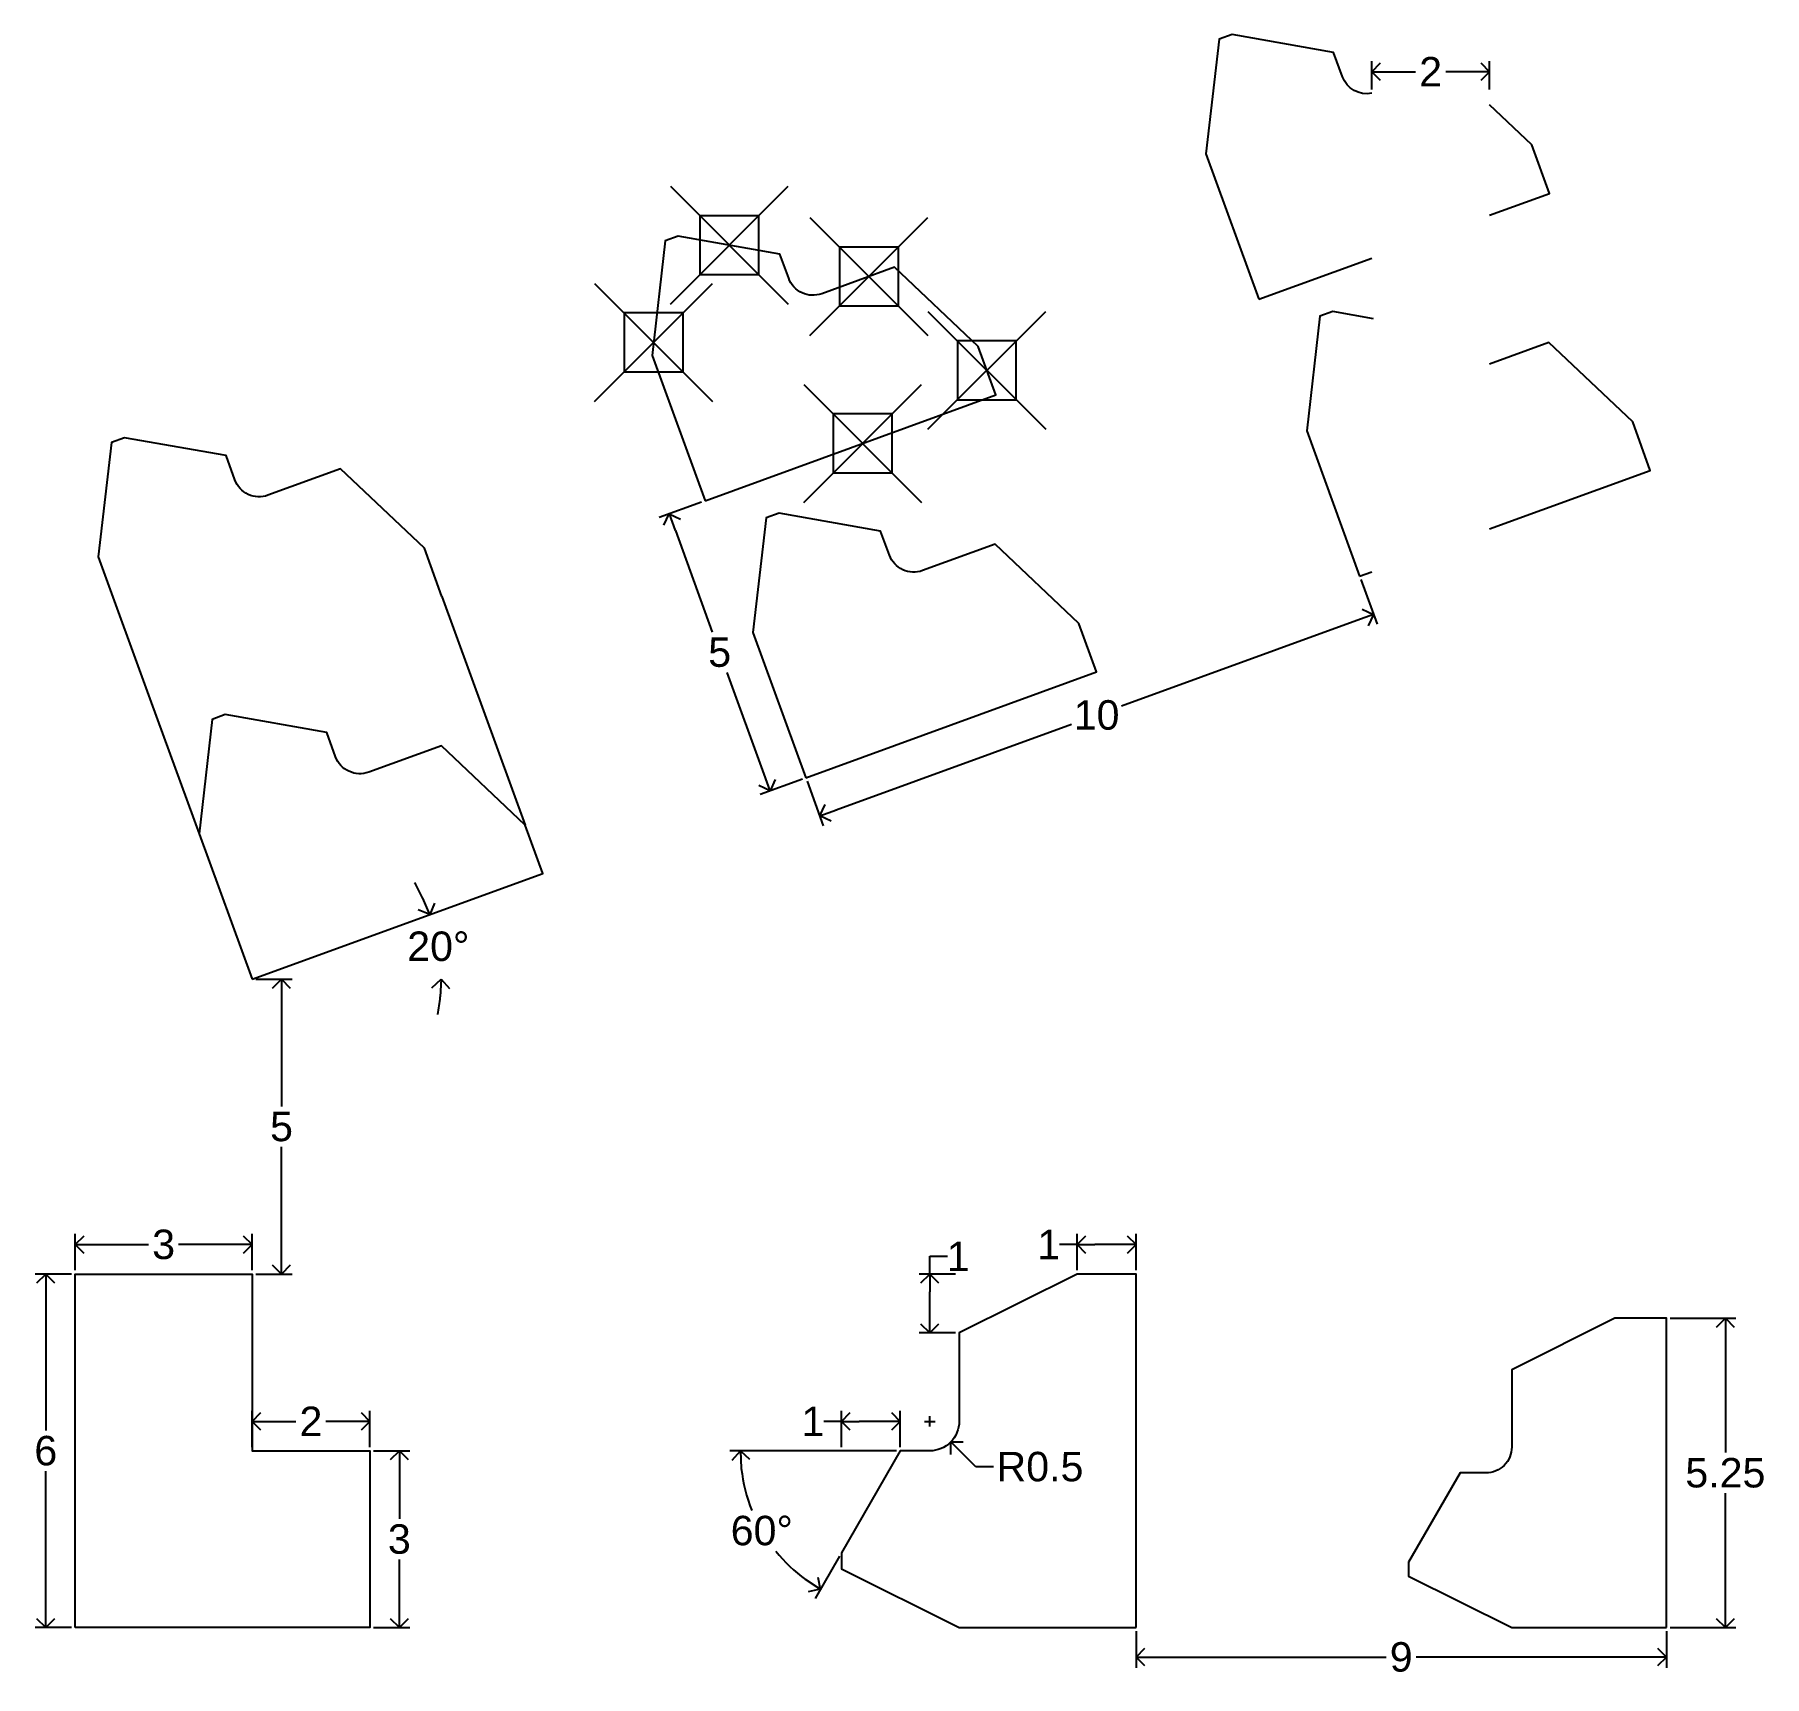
# Model space of a CAD drawing. Header units: millimetres. Extents: x 6450.6 to 6480, y 4700.4 to 4728.2.
import ezdxf

# ---------------------------------------------------------------- set-up
doc = ezdxf.new("R2010")
doc.units = ezdxf.units.MM
doc.header["$PDMODE"] = 67
doc.styles.get("Standard").update_dxf_attribs({"font": 'arial.ttf'})
doc.dimstyles.new('BUN', dxfattribs={"dimtxt": 0.5, "dimasz": 0.3, "dimexe": 0.18, "dimexo": 0.0625, "dimgap": 0.09, "dimtad": 0, "dimtih": 1, "dimtoh": 1, "dimdec": 0, "dimzin": 0, "dimdsep": 46, "dimtxsty": 'Standard', "dimblk": 'OPEN90', "dimcen": 0.09, "dimadec": 0, "dimazin": 0, "dimtfac": 1, "dimtdec": 0, "dimtofl": 0, "dimtmove": 0, "dimatfit": 3, "dimfxl": 1, "dimtolj": 1, "dimtzin": 0, "dimarcsym": 0})

# ---------------------------------------------------------------- blocks, each defined once
blk = doc.blocks.new('_Open90')
at = {"color": 0, "linetype": 'ByBlock', "lineweight": -2}
for p, q in [((0, 0), (-1, 0)), ((-0.5, 0.5), (0, 0)), ((0, 0), (-0.5, -0.5))]:
    blk.add_line(p, q, dxfattribs=at)
blk = doc.blocks.new('*D4')
at = {"color": 0, "lineweight": -2, "transparency": 16777216}
for p, q in [((6451.246, 4707.214), (6450.629, 4707.214)), ((6450.809, 4706.914), (6450.809, 4704.56)), ((6450.809, 4701.514), (6450.809, 4703.869)), ((6451.246, 4701.214), (6450.629, 4701.214))]:
    blk.add_line(p, q, dxfattribs=at)
at = {"layer": 'Defpoints', "color": 0, "transparency": 16777216}
for p in [(6450.809, 4707.214), (6451.309, 4707.214), (6451.309, 4701.214)]:
    blk.add_point(p, dxfattribs=at)
at = {"color": 0, "lineweight": -2, "transparency": 16777216, "xscale": 0.3, "yscale": 0.3, "zscale": 0.3}
for p, rotation in [((6450.809, 4707.214), 90), ((6450.809, 4701.214), 270)]:
    blk.add_blockref('_Open90', p, dxfattribs=dict(at, rotation=rotation))
at = {"color": 0, "transparency": 16777216, "insert": (6450.809, 4704.214), "char_height": 0.5, "attachment_point": 5}
blk.add_mtext('\\A1;6', dxfattribs=at)
blk = doc.blocks.new('*D8')
at = {"color": 0, "lineweight": -2, "transparency": 16777216}
for p, q in [((6451.309, 4707.277), (6451.309, 4707.894)), ((6454.309, 4707.277), (6454.309, 4707.894)), ((6451.609, 4707.714), (6452.555, 4707.714)), ((6454.009, 4707.714), (6453.063, 4707.714))]:
    blk.add_line(p, q, dxfattribs=at)
at = {"layer": 'Defpoints', "color": 0, "transparency": 16777216}
for p in [(6454.309, 4707.714), (6451.309, 4707.214), (6454.309, 4707.214)]:
    blk.add_point(p, dxfattribs=at)
at = {"color": 0, "lineweight": -2, "transparency": 16777216, "xscale": 0.3, "yscale": 0.3, "zscale": 0.3, "rotation": 180}
blk.add_blockref('_Open90', (6451.309, 4707.714), dxfattribs=at)
at = {"color": 0, "lineweight": -2, "transparency": 16777216, "xscale": 0.3, "yscale": 0.3, "zscale": 0.3}
blk.add_blockref('_Open90', (6454.309, 4707.714), dxfattribs=at)
at = {"color": 0, "transparency": 16777216, "insert": (6452.809, 4707.714), "char_height": 0.5, "attachment_point": 5}
blk.add_mtext('\\A1;3', dxfattribs=at)
blk = doc.blocks.new('*D9')
at = {"color": 0, "lineweight": -2, "transparency": 16777216}
for p, q in [((6454.309, 4704.277), (6454.309, 4704.894)), ((6456.309, 4704.277), (6456.309, 4704.894)), ((6454.609, 4704.714), (6455.053, 4704.714)), ((6456.009, 4704.714), (6455.564, 4704.714))]:
    blk.add_line(p, q, dxfattribs=at)
at = {"layer": 'Defpoints', "color": 0, "transparency": 16777216}
for p in [(6456.309, 4704.714), (6454.309, 4704.214), (6456.309, 4704.214)]:
    blk.add_point(p, dxfattribs=at)
at = {"color": 0, "lineweight": -2, "transparency": 16777216, "xscale": 0.3, "yscale": 0.3, "zscale": 0.3, "rotation": 180}
blk.add_blockref('_Open90', (6454.309, 4704.714), dxfattribs=at)
at = {"color": 0, "lineweight": -2, "transparency": 16777216, "xscale": 0.3, "yscale": 0.3, "zscale": 0.3}
blk.add_blockref('_Open90', (6456.309, 4704.714), dxfattribs=at)
at = {"color": 0, "transparency": 16777216, "insert": (6455.309, 4704.714), "char_height": 0.5, "attachment_point": 5}
blk.add_mtext('\\A1;2', dxfattribs=at)
blk = doc.blocks.new('*D10')
at = {"color": 0, "lineweight": -2, "transparency": 16777216}
for p, q in [((6456.371, 4704.214), (6456.989, 4704.214)), ((6456.809, 4703.914), (6456.809, 4703.06)), ((6456.809, 4701.514), (6456.809, 4702.369)), ((6456.371, 4701.214), (6456.989, 4701.214))]:
    blk.add_line(p, q, dxfattribs=at)
at = {"layer": 'Defpoints', "color": 0, "transparency": 16777216}
for p in [(6456.309, 4704.214), (6456.309, 4701.214), (6456.809, 4701.214)]:
    blk.add_point(p, dxfattribs=at)
at = {"color": 0, "lineweight": -2, "transparency": 16777216, "xscale": 0.3, "yscale": 0.3, "zscale": 0.3}
for p, rotation in [((6456.809, 4704.214), 90), ((6456.809, 4701.214), 270)]:
    blk.add_blockref('_Open90', p, dxfattribs=dict(at, rotation=rotation))
at = {"color": 0, "transparency": 16777216, "insert": (6456.809, 4702.714), "char_height": 0.5, "attachment_point": 5}
blk.add_mtext('\\A1;3', dxfattribs=at)
blk = doc.blocks.new('*D11')
at = {"color": 0, "lineweight": -2, "transparency": 16777216}
for p, q in [((6454.371, 4712.214), (6454.989, 4712.214)), ((6454.809, 4711.914), (6454.809, 4710.059)), ((6454.809, 4707.514), (6454.809, 4709.37)), ((6454.371, 4707.214), (6454.989, 4707.214))]:
    blk.add_line(p, q, dxfattribs=at)
at = {"layer": 'Defpoints', "color": 0, "transparency": 16777216}
for p in [(6454.309, 4712.214), (6454.809, 4712.214), (6454.309, 4707.214)]:
    blk.add_point(p, dxfattribs=at)
at = {"color": 0, "lineweight": -2, "transparency": 16777216, "xscale": 0.3, "yscale": 0.3, "zscale": 0.3}
for p, rotation in [((6454.809, 4712.214), 90), ((6454.809, 4707.214), 270)]:
    blk.add_blockref('_Open90', p, dxfattribs=dict(at, rotation=rotation))
at = {"color": 0, "transparency": 16777216, "insert": (6454.809, 4709.714), "char_height": 0.5, "attachment_point": 5}
blk.add_mtext('\\A1;5', dxfattribs=at)
blk = doc.blocks.new('*D12')
at = {"color": 0, "lineweight": -2, "transparency": 16777216}
for p, q in [((6468.309, 4707.277), (6468.309, 4707.894)), ((6469.309, 4707.277), (6469.309, 4707.894)), ((6468.309, 4707.714), (6468.009, 4707.714)), ((6469.009, 4707.714), (6468.609, 4707.714))]:
    blk.add_line(p, q, dxfattribs=at)
at = {"layer": 'Defpoints', "color": 0, "transparency": 16777216}
for p in [(6468.309, 4707.714), (6468.309, 4707.214), (6469.309, 4707.214)]:
    blk.add_point(p, dxfattribs=at)
at = {"color": 0, "lineweight": -2, "transparency": 16777216, "xscale": 0.3, "yscale": 0.3, "zscale": 0.3, "rotation": 180}
blk.add_blockref('_Open90', (6468.309, 4707.714), dxfattribs=at)
at = {"color": 0, "lineweight": -2, "transparency": 16777216, "xscale": 0.3, "yscale": 0.3, "zscale": 0.3}
blk.add_blockref('_Open90', (6469.309, 4707.714), dxfattribs=at)
at = {"color": 0, "transparency": 16777216, "insert": (6467.827, 4707.714), "char_height": 0.5, "attachment_point": 5}
blk.add_mtext('\\A1;1', dxfattribs=at)
blk = doc.blocks.new('*D13')
at = {"color": 0, "lineweight": -2, "transparency": 16777216}
for p, q in [((6465.809, 4707.214), (6465.809, 4707.514)), ((6465.809, 4707.514), (6466.109, 4707.514)), ((6466.246, 4707.214), (6465.629, 4707.214)), ((6465.809, 4706.514), (6465.809, 4706.914)), ((6466.246, 4706.214), (6465.629, 4706.214))]:
    blk.add_line(p, q, dxfattribs=at)
at = {"layer": 'Defpoints', "color": 0, "transparency": 16777216}
for p in [(6465.809, 4707.214), (6466.309, 4707.214), (6466.309, 4706.214)]:
    blk.add_point(p, dxfattribs=at)
at = {"color": 0, "lineweight": -2, "transparency": 16777216, "xscale": 0.3, "yscale": 0.3, "zscale": 0.3}
for p, rotation in [((6465.809, 4707.214), 90), ((6465.809, 4706.214), 270)]:
    blk.add_blockref('_Open90', p, dxfattribs=dict(at, rotation=rotation))
at = {"color": 0, "transparency": 16777216, "insert": (6466.291, 4707.514), "char_height": 0.5, "attachment_point": 5}
blk.add_mtext('\\A1;1', dxfattribs=at)
blk = doc.blocks.new('*D14')
at = {"color": 0, "lineweight": -2, "transparency": 16777216}
for p, q in [((6464.309, 4704.277), (6464.309, 4704.894)), ((6465.309, 4704.277), (6465.309, 4704.894)), ((6464.309, 4704.714), (6464.009, 4704.714)), ((6465.009, 4704.714), (6464.609, 4704.714))]:
    blk.add_line(p, q, dxfattribs=at)
at = {"layer": 'Defpoints', "color": 0, "transparency": 16777216}
for p in [(6464.309, 4704.714), (6464.309, 4704.214), (6465.309, 4704.214)]:
    blk.add_point(p, dxfattribs=at)
at = {"color": 0, "lineweight": -2, "transparency": 16777216, "xscale": 0.3, "yscale": 0.3, "zscale": 0.3, "rotation": 180}
blk.add_blockref('_Open90', (6464.309, 4704.714), dxfattribs=at)
at = {"color": 0, "lineweight": -2, "transparency": 16777216, "xscale": 0.3, "yscale": 0.3, "zscale": 0.3}
blk.add_blockref('_Open90', (6465.309, 4704.714), dxfattribs=at)
at = {"color": 0, "transparency": 16777216, "insert": (6463.827, 4704.714), "char_height": 0.5, "attachment_point": 5}
blk.add_mtext('\\A1;1', dxfattribs=at)
blk = doc.blocks.new('*D15')
at = {"color": 0, "lineweight": -2, "transparency": 16777216}
for p, q in [((6469.309, 4701.152), (6469.309, 4700.534)), ((6478.309, 4701.152), (6478.309, 4700.534)), ((6469.609, 4700.714), (6473.555, 4700.714)), ((6478.009, 4700.714), (6474.063, 4700.714))]:
    blk.add_line(p, q, dxfattribs=at)
at = {"layer": 'Defpoints', "color": 0, "transparency": 16777216}
for p in [(6469.309, 4701.214), (6478.309, 4701.214), (6478.309, 4700.714)]:
    blk.add_point(p, dxfattribs=at)
at = {"color": 0, "lineweight": -2, "transparency": 16777216, "xscale": 0.3, "yscale": 0.3, "zscale": 0.3, "rotation": 180}
blk.add_blockref('_Open90', (6469.309, 4700.714), dxfattribs=at)
at = {"color": 0, "lineweight": -2, "transparency": 16777216, "xscale": 0.3, "yscale": 0.3, "zscale": 0.3}
blk.add_blockref('_Open90', (6478.309, 4700.714), dxfattribs=at)
at = {"color": 0, "transparency": 16777216, "insert": (6473.809, 4700.714), "char_height": 0.5, "attachment_point": 5}
blk.add_mtext('\\A1;9', dxfattribs=at)
blk = doc.blocks.new('*D17')
at = {"color": 0, "lineweight": -2, "transparency": 16777216}
for p, q in [((6478.371, 4706.464), (6479.489, 4706.464)), ((6479.309, 4706.164), (6479.309, 4704.185)), ((6479.309, 4701.514), (6479.309, 4703.494)), ((6478.371, 4701.214), (6479.489, 4701.214))]:
    blk.add_line(p, q, dxfattribs=at)
at = {"layer": 'Defpoints', "color": 0, "transparency": 16777216}
for p in [(6478.309, 4706.464), (6479.309, 4706.464), (6478.309, 4701.214)]:
    blk.add_point(p, dxfattribs=at)
at = {"color": 0, "lineweight": -2, "transparency": 16777216, "xscale": 0.3, "yscale": 0.3, "zscale": 0.3}
for p, rotation in [((6479.309, 4706.464), 90), ((6479.309, 4701.214), 270)]:
    blk.add_blockref('_Open90', p, dxfattribs=dict(at, rotation=rotation))
at = {"color": 0, "transparency": 16777216, "insert": (6479.309, 4703.839), "char_height": 0.5, "attachment_point": 5}
blk.add_mtext('\\A1;5.25', dxfattribs=at)
blk = doc.blocks.new('*D19')
at = {"color": 0, "lineweight": -2, "transparency": 16777216}
for p, q in [((6465.246, 4704.214), (6462.415, 4704.214)), ((6464.278, 4702.428), (6463.862, 4701.709))]:
    blk.add_line(p, q, dxfattribs=at)
for start, end in [(186.3377, 201.8855), (218.8473, 233.6623)]:
    blk.add_arc((6465.309, 4704.214), 2.714, start, end, dxfattribs=at)
at = {"layer": 'Defpoints', "color": 0, "transparency": 16777216}
for p in [(6465.309, 4704.214), (6465.309, 4704.214), (6465.809, 4704.214), (6462.759, 4703.286), (6464.309, 4702.482)]:
    blk.add_point(p, dxfattribs=at)
at = {"color": 0, "lineweight": -2, "transparency": 16777216, "xscale": 0.3, "yscale": 0.3, "zscale": 0.3}
for p, rotation in [((6462.595, 4704.214), 93.16884935657697), ((6463.952, 4701.864), 326.831150643411)]:
    blk.add_blockref('_Open90', p, dxfattribs=dict(at, rotation=rotation))
at = {"color": 0, "transparency": 16777216, "insert": (6462.959, 4702.858), "char_height": 0.5, "attachment_point": 5}
blk.add_mtext('\\A1;60°', dxfattribs=at)
blk = doc.blocks.new('*D21')
at = {"color": 0, "lineweight": -2, "transparency": 16777216}
for start, end in [(25.3577, 30.7155), (349.2845, 354.6423)]:
    blk.add_arc((6454.309, 4712.214), 3.209, start, end, dxfattribs=at)
at = {"layer": 'Defpoints', "color": 0, "transparency": 16777216}
for p in [(6459.242, 4714.01), (6457.497, 4712.587), (6454.309, 4712.214), (6454.309, 4712.214), (6460.809, 4712.214)]:
    blk.add_point(p, dxfattribs=at)
at = {"color": 0, "lineweight": -2, "transparency": 16777216, "xscale": 0.3, "yscale": 0.3, "zscale": 0.3}
for p, rotation in [((6457.325, 4713.312), 292.6788655310697), ((6457.518, 4712.214), 87.32113446892691)]:
    blk.add_blockref('_Open90', p, dxfattribs=dict(at, rotation=rotation))
at = {"color": 0, "transparency": 16777216, "insert": (6457.47, 4712.772), "char_height": 0.5, "attachment_point": 5}
blk.add_mtext('\\A1;20°', dxfattribs=at)
blk = doc.blocks.new('*D22')
at = {"color": 0, "lineweight": -2, "transparency": 16777216}
for p, q in [((6473.124, 4718.996), (6473.4, 4718.238)), ((6473.057, 4718.305), (6469.064, 4716.851)), ((6464.223, 4715.09), (6468.216, 4716.543)), ((6463.727, 4715.576), (6464.003, 4714.818))]:
    blk.add_line(p, q, dxfattribs=at)
at = {"layer": 'Defpoints', "color": 0, "transparency": 16777216}
for p in [(6473.103, 4719.055), (6473.338, 4718.407), (6463.706, 4715.635)]:
    blk.add_point(p, dxfattribs=at)
at = {"color": 0, "lineweight": -2, "transparency": 16777216, "xscale": 0.3, "yscale": 0.3, "zscale": 0.3}
for p, rotation in [((6473.338, 4718.407), 20.00000000000082), ((6463.942, 4714.987), 200.0000000000008)]:
    blk.add_blockref('_Open90', p, dxfattribs=dict(at, rotation=rotation))
at = {"color": 0, "transparency": 16777216, "insert": (6468.64, 4716.697), "char_height": 0.5, "attachment_point": 5}
blk.add_mtext('\\A1;10', dxfattribs=at)
blk = doc.blocks.new('*D23')
at = {"color": 0, "lineweight": -2, "transparency": 16777216}
for p, q in [((6461.937, 4720.312), (6461.22, 4720.051)), ((6461.492, 4719.83), (6462.119, 4718.107)), ((6462.997, 4715.696), (6462.37, 4717.419)), ((6463.647, 4715.613), (6462.93, 4715.352))]:
    blk.add_line(p, q, dxfattribs=at)
at = {"layer": 'Defpoints', "color": 0, "transparency": 16777216}
for p in [(6461.389, 4720.112), (6461.996, 4720.333), (6463.706, 4715.635)]:
    blk.add_point(p, dxfattribs=at)
at = {"color": 0, "lineweight": -2, "transparency": 16777216, "xscale": 0.3, "yscale": 0.3, "zscale": 0.3}
for p, rotation in [((6461.389, 4720.112), 110.0000000000008), ((6463.099, 4715.414), 290.0000000000008)]:
    blk.add_blockref('_Open90', p, dxfattribs=dict(at, rotation=rotation))
at = {"color": 0, "transparency": 16777216, "insert": (6462.244, 4717.763), "char_height": 0.5, "attachment_point": 5}
blk.add_mtext('\\A1;5', dxfattribs=at)
blk = doc.blocks.new('*D25')
at = {"color": 0, "lineweight": -2, "transparency": 16777216}
for p, q in [((6473.308, 4727.312), (6473.308, 4727.794)), ((6475.309, 4727.312), (6475.309, 4727.794)), ((6473.608, 4727.614), (6474.053, 4727.614)), ((6475.009, 4727.614), (6474.564, 4727.614))]:
    blk.add_line(p, q, dxfattribs=at)
at = {"layer": 'Defpoints', "color": 0, "transparency": 16777216}
for p in [(6475.309, 4727.614), (6473.308, 4727.249), (6475.309, 4727.249)]:
    blk.add_point(p, dxfattribs=at)
at = {"color": 0, "lineweight": -2, "transparency": 16777216, "xscale": 0.3, "yscale": 0.3, "zscale": 0.3, "rotation": 180}
blk.add_blockref('_Open90', (6473.308, 4727.614), dxfattribs=at)
at = {"color": 0, "lineweight": -2, "transparency": 16777216, "xscale": 0.3, "yscale": 0.3, "zscale": 0.3}
blk.add_blockref('_Open90', (6475.309, 4727.614), dxfattribs=at)
at = {"color": 0, "transparency": 16777216, "insert": (6474.308, 4727.614), "char_height": 0.5, "attachment_point": 5}
blk.add_mtext('\\A1;2', dxfattribs=at)
blk = doc.blocks.new('*D26')
at = {"color": 0, "lineweight": -2, "transparency": 16777216}
for p, q in [((6465.719, 4704.714), (6465.899, 4704.714)), ((6465.809, 4704.624), (6465.809, 4704.804)), ((6466.593, 4703.943), (6466.379, 4704.153)), ((6466.893, 4703.943), (6466.593, 4703.943))]:
    blk.add_line(p, q, dxfattribs=at)
at = {"layer": 'Defpoints', "color": 0, "transparency": 16777216}
for p in [(6465.809, 4704.714), (6466.165, 4704.364)]:
    blk.add_point(p, dxfattribs=at)
at = {"color": 0, "lineweight": -2, "transparency": 16777216, "xscale": 0.3, "yscale": 0.3, "zscale": 0.3, "rotation": 135.4573286544046}
blk.add_blockref('_Open90', (6466.165, 4704.364), dxfattribs=at)
at = {"color": 0, "transparency": 16777216, "insert": (6467.679, 4703.943), "char_height": 0.5, "attachment_point": 5}
blk.add_mtext('\\A1;R0.5', dxfattribs=at)

msp = doc.modelspace()

# ---------------------------------------------------------------- linework, layer by layer
for p, q in [((6457.532, 4718.709), (6458.943, 4714.832)), ((6452.599, 4716.913), (6453.411, 4714.681))]:
    msp.add_line(p, q)
for points in [[(6473.308, 4727.249, -0.369835), (6472.812, 4727.529), (6472.662, 4727.94), (6470.939, 4728.244), (6470.719, 4728.164), (6470.495, 4726.22), (6471.393, 4723.753)], [(6461.996, 4720.333), (6466.929, 4722.129), (6466.63, 4722.951), (6465.209, 4724.296), (6463.976, 4723.847, -0.414214), (6463.415, 4724.109), (6463.265, 4724.52), (6461.542, 4724.824), (6461.322, 4724.744), (6461.098, 4722.8), (6461.996, 4720.333)], [(6457.532, 4718.709), (6457.233, 4719.531), (6455.812, 4720.876), (6454.579, 4720.427, -0.414214), (6454.018, 4720.689), (6453.868, 4721.1), (6452.145, 4721.404), (6451.925, 4721.323), (6451.701, 4719.38), (6452.599, 4716.913)], [(6463.706, 4715.635), (6468.639, 4717.43), (6468.34, 4718.252), (6466.919, 4719.598), (6465.686, 4719.149, -0.414214), (6465.125, 4719.41), (6464.975, 4719.821), (6463.252, 4720.125), (6463.032, 4720.045), (6462.808, 4718.101), (6463.706, 4715.635)], [(6454.309, 4712.214), (6459.242, 4714.01), (6458.943, 4714.832), (6457.522, 4716.177), (6456.289, 4715.729, -0.414214), (6455.728, 4715.99), (6455.579, 4716.401), (6453.855, 4716.705), (6453.635, 4716.625), (6453.411, 4714.681), (6454.309, 4712.214)], [(6469.309, 4701.214), (6469.309, 4707.214), (6468.309, 4707.214), (6466.309, 4706.214), (6466.309, 4704.714, -0.414214), (6465.809, 4704.214), (6465.309, 4704.214), (6464.309, 4702.482), (6464.309, 4702.214), (6466.309, 4701.214), (6469.309, 4701.214)], [(6478.309, 4701.214), (6478.309, 4706.464), (6477.434, 4706.464), (6475.684, 4705.589), (6475.684, 4704.277, -0.414214), (6475.246, 4703.839), (6474.809, 4703.839), (6473.934, 4702.324), (6473.934, 4702.089), (6475.684, 4701.214), (6478.309, 4701.214)]]:
    msp.add_lwpolyline(points, format="xyb")
for points in [[(6475.309, 4725.179), (6476.326, 4725.549), (6476.027, 4726.371), (6475.309, 4727.051)], [(6471.393, 4723.753), (6473.309, 4724.451)], [(6473.341, 4723.423), (6472.649, 4723.545), (6472.429, 4723.465), (6472.205, 4721.522), (6473.103, 4719.055)], [(6475.309, 4719.858), (6478.036, 4720.85), (6477.737, 4721.673), (6476.316, 4723.018), (6475.309, 4722.651)], [(6473.103, 4719.055), (6473.309, 4719.13)], [(6451.309, 4701.214), (6451.309, 4707.214), (6454.309, 4707.214), (6454.309, 4704.214), (6456.309, 4704.214), (6456.309, 4701.214), (6451.309, 4701.214)]]:
    msp.add_lwpolyline(points)
for p in [(6462.408, 4724.671), (6464.776, 4724.139), (6461.123, 4723.021), (6466.777, 4722.547), (6464.671, 4721.307)]:
    msp.add_point(p)

# ---------------------------------------------------------------- dimensions: what is measured, and where the dimension line sits
for base, p1, p2, picture, middle in [((6475.309, 4727.614), (6473.308, 4727.249), (6475.309, 4727.249), '*D25', (6474.308, 4727.614)), ((6454.309, 4707.714), (6451.309, 4707.214), (6454.309, 4707.214), '*D8', (6452.809, 4707.714)), ((6468.309, 4707.714), (6469.309, 4707.214), (6468.309, 4707.214), '*D12', (6467.827, 4707.714)), ((6456.309, 4704.714), (6454.309, 4704.214), (6456.309, 4704.214), '*D9', (6455.309, 4704.714)), ((6464.309, 4704.714), (6465.309, 4704.214), (6464.309, 4704.214), '*D14', (6463.827, 4704.714)), ((6478.309, 4700.714), (6469.309, 4701.214), (6478.309, 4701.214), '*D15', (6473.809, 4700.714))]:
    dim = msp.add_linear_dim(base=base, p1=p1, p2=p2, dimstyle='BUN')
    dim.commit()
    dim.dimension.update_dxf_attribs({"geometry": picture, "text_midpoint": middle})
for p2, distance, picture, middle in [((6461.996, 4720.333), 0.645, '*D23', (6462.244, 4717.763)), ((6473.103, 4719.055), -0.689, '*D22', (6468.64, 4716.697))]:
    dim = msp.add_aligned_dim(p1=(6463.706, 4715.635), p2=p2, distance=distance, dimstyle='BUN')
    dim.commit()
    dim.dimension.update_dxf_attribs({"geometry": picture, "text_midpoint": middle})
for base, line1, line2, picture, middle in [((6457.497, 4712.587), ((6454.309, 4712.214), (6460.809, 4712.214)), ((6454.309, 4712.214), (6459.242, 4714.01)), '*D21', (6457.47, 4712.772)), ((6462.759, 4703.286), ((6465.309, 4704.214), (6464.309, 4702.482)), ((6465.809, 4704.214), (6465.309, 4704.214)), '*D19', (6462.959, 4702.858))]:
    dim = msp.add_angular_dim_2l(base=base, line1=line1, line2=line2, dimstyle='BUN')
    dim.commit()
    dim.dimension.update_dxf_attribs({"geometry": picture, "text_midpoint": middle})
for base, p1, p2, picture, middle in [((6454.809, 4712.214), (6454.309, 4707.214), (6454.309, 4712.214), '*D11', (6454.809, 4709.714)), ((6465.809, 4707.214), (6466.309, 4706.214), (6466.309, 4707.214), '*D13', (6466.291, 4707.514)), ((6450.809, 4707.214), (6451.309, 4701.214), (6451.309, 4707.214), '*D4', (6450.809, 4704.214)), ((6456.809, 4701.214), (6456.309, 4704.214), (6456.309, 4701.214), '*D10', (6456.809, 4702.714))]:
    dim = msp.add_linear_dim(base=base, p1=p1, p2=p2, angle=90, dimstyle='BUN')
    dim.commit()
    dim.dimension.update_dxf_attribs({"geometry": picture, "text_midpoint": middle})
dim = msp.add_linear_dim(base=(6479.309, 4706.464), p1=(6478.309, 4701.214), p2=(6478.309, 4706.464), angle=90, dimstyle='BUN', override={"dimdec": 2})
dim.commit()
dim.dimension.update_dxf_attribs({"geometry": '*D17', "text_midpoint": (6479.309, 4703.839)})
dim = msp.add_radius_dim(center=(6465.809, 4704.714), mpoint=(6466.165, 4704.364), dimstyle='BUN', override={"dimdec": 1})
dim.commit()
dim.dimension.update_dxf_attribs({"geometry": '*D26', "text_midpoint": (6467.679, 4703.943)})

doc.saveas('drawing.dxf')
